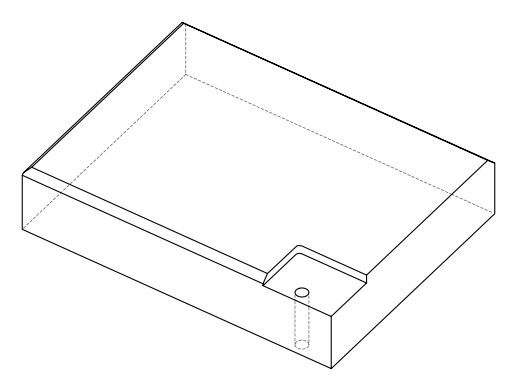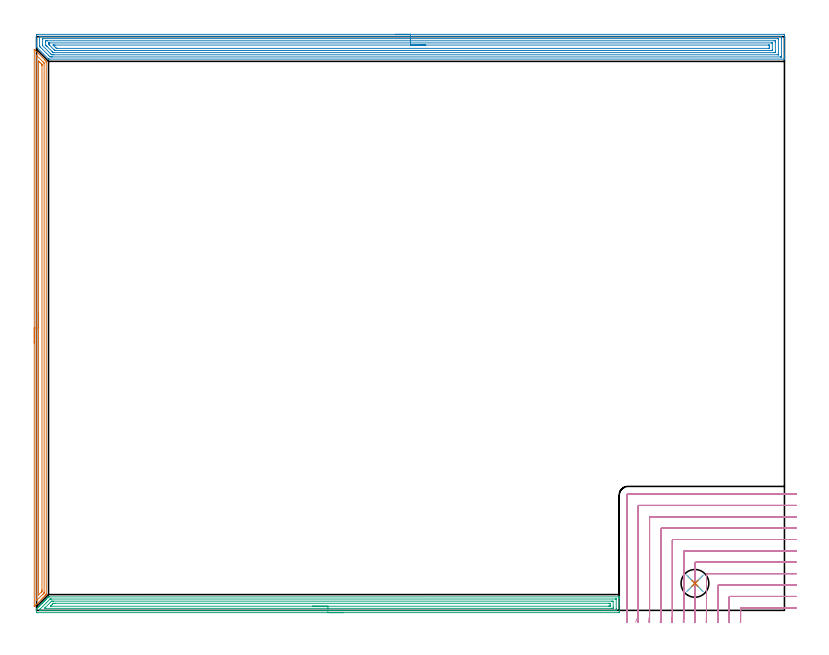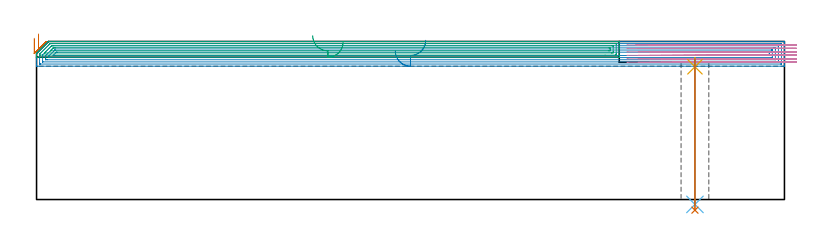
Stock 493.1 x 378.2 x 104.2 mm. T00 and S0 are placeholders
(PLAN: 7 operations, 4 tool changes, 63.6 min)
(1 AREA_MILL | FG_CHAMFER_SURFACE | UGT0205_001 | 8.86 min | 11681 mm3)
(2 AREA_MILL_1 | FG_CHAMFER_SURFACE_1 | UGT0205_001 | 23.88 min | 65167 mm3)
(3 AREA_MILL_2 | FG_CHAMFER_SURFACE_2 | UGT0205_001 | 12.43 min | 20860 mm3)
(4 MILL_CORNER_NOTCH_RECTANGULAR | CORNER_NOTCH_RECTANGULAR | UGT0201_128 | Follow Part, ap 2.5, ae 75% | 17.63 min | 121475 mm3)
(5 SPOT_DRILL | STEP1HOLE | NXT0321_9005460120000 | 0.05 min | 187 mm3)
(6 DRILL_THROUGH_HOLE_INTO_CENTER | STEP1HOLE | NXT0301_065 | 0.39 min | 6104 mm3)
(7 DRILL_TO_ENLARGE_THROUGH_HOLE | STEP1HOLE | UGT0301_252 | 0.4 min | 17457 mm3)
(TOOL UGT0205_001 | Chamfer Mill 20 x 3 x 45 deg. | D20 FL50 Z2)
(TOOL UGT0201_128 | Carbide End Mill 10.0 | D10 FL15 Z4)
(TOOL NXT0321_9005460120000 | NC Spot Drill, 142deg, 12mm, Carbide, Uncoated | D12 PA142 FL30 Z2)
(TOOL NXT0301_065 | Carbide Drill 9.4mm [860.1-0940-075A1-MM 2214] | D9.4 PA140 FL98 Z2)
(TOOL UGT0301_252 | Twist Drill 18.3 mm | D18.3 PA118 FL135 Z2)
(OP 1 AREA_MILL)
G17 G21 G94 G90
T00 M6
G54
G17 G0 G90 X-1.5 Y176.15 S1061 M3
G43 Z114.2 H0
Z106.3
G94 G1 Y176.188 Z105.428 F250.
Y176.302 Z104.563
Y176.491 Z103.712
Y176.753 Z102.88
Y177.087 Z102.074
Y177.49 Z101.3
Y177.958 Z100.564
Y178.489 Z99.872
Y179.079 Z99.229
Y179.722 Z98.639
Y180.414 Z98.108
Y181.15 Z97.64
Y181.924 Z97.237
Y182.73 Z96.903
Y183.562 Z96.641
Y184.413 Z96.452
Y185.278 Z96.338
Y186.15 Z96.3
Y369.784
X-1.496 Y369.786 Z96.304
X-1.485 Y369.784 Z96.314
X-1.07 Y369.371 Z96.728
X5.163 Y363.137 Z102.963
X5.53 Y362.772 Z103.326
X6.005 Y362.295 Z103.805
X6.255 Y362.046 Z104.053
X6.396 Y361.905 Z104.19
X6.4 Y361.153 Z104.2
Y11.147
X6.396 Y10.395 Z104.19
X6.255 Y10.254 Z104.053
X6.124 Y10.123 Z103.922
X5.97 Y9.967 Z103.765
X5.809 Y9.808 Z103.607
X5.692 Y9.691 Z103.49
X5.53 Y9.527 Z103.324
X5.362 Y9.361 Z103.16
X5.09 Y9.089 Z102.888
X4.917 Y8.915 Z102.713
X4.358 Y8.358 Z102.158
X4.024 Y8.022 Z101.82
X3.424 Y7.424 Z101.224
X2.743 Y6.743 Z100.542
X1.344 Y5.343 Z99.143
X0.451 Y4.45 Z98.25
X0.005 Y4.004 Z97.803
X-0.562 Y3.437 Z97.237
X-0.776 Y3.222 Z97.021
X-0.888 Y3.111 Z96.91
X-1.336 Y2.665 Z96.464
X-1.493 Y2.519 Z96.306
X-1.5 Y2.675 Z96.3
Y186.15
X-0.086 Z97.714
X-0.085 Y365.617 Z97.715
X-0.083 Y365.887 Z97.717
X-0.082 Y365.919 Z97.718
X-0.081 Y365.92 Z97.719
X-0.071 Y365.914 Z97.729
X-0.03 Y365.879 Z97.77
X0.007 Y365.843 Z97.807
X0.233 Y365.617 Z98.033
X4.21 Y361.64 Z102.01
X4.695 Y361.153 Z102.495
X4.86 Y360.98 Z102.66
X4.979 Y360.852 Z102.779
X4.985 Y360.26 Z102.785
Y12.04
X4.981 Y11.646 Z102.781
X4.979 Y11.454 Z102.779
X4.889 Y11.351 Z102.689
X4.694 Y11.147 Z102.494
X4.452 Y10.902 Z102.252
X4.21 Y10.659 Z102.01
X0.104 Y6.554 Z97.904
X0.019 Y6.471 Z97.819
X-0.064 Y6.394 Z97.736
X-0.075 Y6.385 Z97.725
X-0.079 Y6.428 Z97.721
X-0.084 Y6.575 Z97.716
X-0.085 Y6.683 Z97.715
X-0.086 Y7.223 Z97.714
Y186.15
X1.328 Z99.128
X1.329 Y361.397 Z99.129
X1.333 Y362.046 Z99.133
X1.334 Y362.049 Z99.134
X1.349 Y362.046 Z99.149
X1.57 Y361.829 Z99.37
X2.248 Y361.153 Z100.048
X3.141 Y360.26 Z100.941
X3.33 Y360.07 Z101.13
X3.503 Y359.894 Z101.303
X3.545 Y359.848 Z101.345
X3.563 Y359.827 Z101.363
X3.565 Y359.775 Z101.365
X3.569 Y359.612 Z101.369
X3.571 Y359.367 Z101.371
Y359.122
Y13.581
X3.568 Y12.933 Z101.368
X3.565 Y12.695 Z101.365
X3.555 Y12.467 Z101.355
X3.33 Y12.232 Z101.13
X3.236 Y12.136 Z101.036
X1.354 Y10.254 Z99.154
X1.343 Y10.249 Z99.143
X1.336 Y10.247 Z99.136
X1.333 Y10.254 Z99.133
X1.331 Y10.273 Z99.131
X1.329 Y10.499 Z99.129
X1.328 Y186.15 Z99.128
Y187.021 Z99.166
Y187.886 Z99.28
Y188.738 Z99.469
Y189.57 Z99.731
Y190.376 Z100.065
Y191.15 Z100.468
Y191.886 Z100.937
Y192.578 Z101.468
Y193.221 Z102.057
Y193.81 Z102.701
Y194.341 Z103.393
Y194.81 Z104.128
Y195.213 Z104.902
Y195.547 Z105.708
Y195.809 Z106.54
Y195.998 Z107.392
Y196.112 Z108.257
Y196.15 Z109.128
G0 Z114.2
M5
M2
(OP 2 AREA_MILL_1)
G17 G21 G94 G90
T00 M6
G54
G17 G0 G90 X236.5 Y379.7 S1061 M3
G43 Z114.2 H0
Z97.9
G94 G1 X236.538 Z97.028 F250.
X236.652 Z96.164
X236.841 Z95.312
X237.103 Z94.48
X237.437 Z93.674
X237.84 Z92.9
X238.308 Z92.164
X238.84 Z91.472
X239.429 Z90.829
X240.072 Z90.24
X240.764 Z89.709
X241.5 Z89.24
X242.274 Z88.837
X243.08 Z88.503
X243.912 Z88.241
X244.763 Z88.052
X245.628 Z87.938
X246.5 Z87.9
X492.372
X492.687 Y379.697 Z87.902
X492.99 Y379.692 Z87.906
X493. Y379.385 Z88.212
Y366.652 Z100.943
Y365.231 Z102.365
Y364.87 Z102.725
Y364.148 Z103.451
Y363.87 Z103.73
Y363.454 Z104.137
X492.99 Y363.403 Z104.188
X492.819 Y363.4 Z104.2
X8.675
X7.894 Y363.405 Z104.191
X7.781 Y363.519 Z104.08
X7.765 Y363.534 Z104.065
X0.167 Y371.132 Z96.467
X0.01 Y371.298 Z96.294
X0.001 Y371.463 Z96.13
X0. Y371.821 Z95.778
Y372.164 Z95.436
Y372.886 Z94.709
Y374.137 Z93.46
Y375.498 Z92.098
Y378.855 Z88.742
X0.002 Y379.12 Z88.477
X0.008 Y379.692 Z87.906
X0.052 Y379.694 Z87.904
X0.628 Y379.7 Z87.9
X246.5
Y378.286 Z89.314
X490.64 Y378.285 Z89.315
X490.753 Y378.283 Z89.317
X490.974 Y378.279 Z89.321
X490.991 Y378.269 Z89.331
X490.994 Y378.257 Z89.343
X490.997 Y378.23 Z89.37
X491. Y377.815 Z89.785
X490.999 Y365.348 Z102.252
X490.992 Y364.87 Z102.73
X490.99 Y364.825 Z102.775
X490.809 Y364.819 Z102.781
X490.696 Y364.815 Z102.785
X490.64 Y364.814 Z102.786
X490.584
X10.463
X9.623 Y364.817 Z102.783
X9.569 Y364.82 Z102.78
X8.891 Y364.87 Z102.73
X8.675 Y365.079 Z102.521
X7.989 Y365.761 Z101.839
X7.781 Y365.969 Z101.631
X2.416 Y371.334 Z96.266
X2.091 Y371.668 Z95.932
X2.012 Y371.75 Z95.85
X2.007 Y371.857 Z95.743
X2.003 Y371.995 Z95.605
X2. Y372.41 Z95.19
X2.001 Y377.752 Z89.848
X2.008 Y378.23 Z89.37
X2.01 Y378.275 Z89.325
X2.191 Y378.281 Z89.319
X2.304 Y378.285 Z89.315
X2.36 Y378.286 Z89.314
X2.416
X246.5
Y376.871 Z90.729
X488.371
X488.795 Y376.869 Z90.731
X488.936 Y376.867 Z90.733
X488.979 Y376.865 Z90.735
X488.99 Y376.788 Z90.812
X488.995 Y376.652 Z90.948
X488.998 Y376.448 Z91.152
X489. Y376.245 Z91.355
X488.999 Y366.652 Z100.948
X488.998 Y366.45 Z101.15
X488.99 Y366.245 Z101.355
X488.986 Y366.234 Z101.366
X488.98 Y366.232 Z101.368
X488.955 Y366.23 Z101.37
X488.902 Y366.229 Z101.371
X488.795 Y366.228 Z101.372
X11.357 Y366.229 Z101.371
X10.887
X10.463 Y366.232 Z101.368
X9.987 Y366.236 Z101.364
X9.569 Y366.631 Z100.969
X9.548 Y366.652 Z100.948
X4.01 Y372.189 Z95.411
X4.002 Y372.886 Z94.714
X4. Y373.089 Z94.511
X4.001 Y376.448 Z91.152
X4.002 Y376.65 Z90.95
X4.01 Y376.855 Z90.745
X4.014 Y376.866 Z90.734
X4.02 Y376.868 Z90.732
X4.045 Y376.87 Z90.73
X4.098 Y376.871 Z90.729
X4.204
X246.5
Y375.457 Z92.143
X486.214
X486.925 Y375.455 Z92.145
X486.965 Y375.453 Z92.147
X486.983 Y375.451 Z92.149
X486.99 Y375.438 Z92.162
X486.994 Y375.33 Z92.27
X486.998 Y375.112 Z92.488
X487. Y374.674 Z92.926
Y368.44 Z99.16
X486.998 Y367.991 Z99.609
X486.994 Y367.77 Z99.83
X486.99 Y367.662 Z99.938
X486.982 Y367.649 Z99.951
X486.959 Y367.647 Z99.953
X486.904 Y367.645 Z99.955
X486.113 Y367.643 Z99.957
X486.012
X11.357
X11.255 Y367.644 Z99.956
X11.059 Y367.648 Z99.952
X11.014 Y367.65 Z99.95
X10.885 Y367.772 Z99.828
X10.715 Y367.937 Z99.663
X10.463 Y368.186 Z99.414
X10.216 Y368.433 Z99.167
X6.887 Y371.762 Z95.838
X6.655 Y371.995 Z95.605
X6.426 Y372.23 Z95.37
X6.01 Y372.66 Z94.94
X6. Y372.878 Z94.722
Y374.66 Z92.94
X6.002 Y375.109 Z92.491
X6.006 Y375.33 Z92.27
X6.01 Y375.438 Z92.162
X6.018 Y375.451 Z92.149
X6.041 Y375.453 Z92.147
X6.095 Y375.455 Z92.145
X6.887 Y375.457 Z92.143
X6.988
X246.5
Y374.043 Z93.557
X484.325
X484.955 Y374.04 Z93.56
X484.982 Y374.037 Z93.563
X484.99 Y374.035 Z93.565
X484.996 Y373.998 Z93.602
X484.999 Y373.777 Z93.823
X485. Y369.542 Z98.058
X484.998 Y369.323 Z98.277
X484.994 Y369.156 Z98.444
X484.99 Y369.074 Z98.526
X484.979 Y369.064 Z98.536
X484.936 Y369.061 Z98.539
X484.86 Y369.059 Z98.541
X484.592 Y369.057 Z98.543
X484.325
X12.251
X12.162 Y369.058 Z98.542
X12.091 Y369.061 Z98.539
X12.048 Y369.064 Z98.536
X12.02 Y369.09 Z98.51
X11.779 Y369.323 Z98.277
X11.357 Y369.741 Z97.859
X8.675 Y372.423 Z95.177
X8.216 Y372.886 Z94.714
X8.065 Y373.042 Z94.558
X8.014 Y373.097 Z94.503
X8.01 Y373.139 Z94.461
X8.005 Y373.222 Z94.378
X8.001 Y373.558 Z94.042
X8.002 Y373.777 Z93.823
X8.006 Y373.944 Z93.656
X8.01 Y374.026 Z93.574
X8.021 Y374.036 Z93.564
X8.064 Y374.039 Z93.561
X8.14 Y374.041 Z93.559
X8.408 Y374.043 Z93.557
X8.675
X246.5
Y372.629 Z94.971
X482.537 Y372.628 Z94.972
X482.797 Y372.627 Z94.973
X482.922 Y372.624 Z94.976
X482.978 Y372.622 Z94.978
X482.99 Y372.595 Z95.005
X482.997 Y372.428 Z95.172
X482.999 Y371.995 Z95.605
X483. Y371.534 Z96.066
X482.999 Y371.105 Z96.495
X482.997 Y370.646 Z96.954
X482.99 Y370.491 Z97.109
X482.986 Y370.477 Z97.123
X482.973 Y370.475 Z97.125
X482.934 Y370.473 Z97.127
X482.855 Y370.472 Z97.128
X13.781 Y370.471 Z97.129
X13.145 Y370.473 Z97.127
X13.104 Y370.475 Z97.125
X13.085 Y370.478 Z97.122
X13.064 Y370.494 Z97.106
X12.972 Y370.58 Z97.02
X12.794 Y370.755 Z96.845
X11.122 Y372.426 Z95.174
X11.007 Y372.544 Z95.056
X10.953 Y372.604 Z94.996
X10.937 Y372.623 Z94.977
X10.947 Y372.624 Z94.976
X11.357 Y372.628 Z94.972
X11.615 Y372.629 Z94.971
X12.251
X246.5
X247.372 Z95.009
X248.236 Z95.123
X249.088 Z95.312
X249.92 Z95.574
X250.726 Z95.908
X251.5 Z96.311
X252.236 Z96.78
X252.928 Z97.311
X253.571 Z97.9
X254.16 Z98.543
X254.691 Z99.235
X255.16 Z99.971
X255.563 Z100.745
X255.897 Z101.551
X256.159 Z102.383
X256.348 Z103.235
X256.462 Z104.1
X256.5 Z104.971
G0 Z114.2
M5
M2
(OP 3 AREA_MILL_2)
G17 G21 G94 G90
T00 M6
G54
G17 G0 G90 X202.05 Y-1.5 S1061 M3
G43 Z114.2 H0
Z103.8
G94 G1 X202.012 Z102.928 F250.
X201.898 Z102.064
X201.709 Z101.212
X201.447 Z100.38
X201.113 Z99.574
X200.71 Z98.8
X200.242 Z98.064
X199.71 Z97.372
X199.121 Z96.729
X198.478 Z96.14
X197.786 Z95.609
X197.05 Z95.14
X196.276 Z94.737
X195.47 Z94.403
X194.638 Z94.141
X193.786 Z93.952
X192.922 Z93.838
X192.05 Z93.8
X0.353 Y-1.499 Z93.801
X0.16 Y-1.497 Z93.803
X0.003 Y-1.491 Z93.806
X0. Y-1.433 Z93.863
Y-0.244 Z95.051
Y0.758 Z96.057
X0.01 Y1.006 Z96.303
X0.072 Y1.071 Z96.369
X0.16 Y1.161 Z96.459
X1.17 Y2.17 Z97.47
X1.385 Y2.385 Z97.684
X1.499 Y2.501 Z97.797
X1.865 Y2.865 Z98.165
X2.016 Y3.016 Z98.316
X2.551 Y3.554 Z98.849
X2.838 Y3.838 Z99.138
X3.428 Y4.43 Z99.726
X3.755 Y4.755 Z100.055
X4.305 Y5.307 Z100.603
X4.891 Y5.891 Z101.19
X5.069 Y6.07 Z101.368
X5.182 Y6.183 Z101.48
X5.767 Y6.767 Z102.067
X6.35 Y7.351 Z102.649
X6.644 Y7.644 Z102.944
X7.3 Y8.301 Z103.6
X7.514 Y8.514 Z103.814
X7.746 Y8.747 Z104.045
X7.894 Y8.896 Z104.19
X8.639 Y8.9 Z104.2
X383.94
X384.09 Y8.898 Z104.188
X384.098 Y8.766 Z104.058
X384.1 Y8.627 Z103.927
Y8.272 Z103.571
Y7.644 Z102.938
Y5.577 Z100.874
Y4.138 Z99.434
Y-0.525 Z94.772
X384.095 Y-1.12 Z94.177
X384.09 Y-1.492 Z93.805
X383.877 Y-1.497 Z93.802
X383.494 Y-1.5 Z93.8
X192.05
Y-0.086 Z95.214
X2.391 Y-0.085 Z95.215
X2.229 Y-0.084 Z95.216
X2.045 Y-0.079 Z95.221
X2.009 Y-0.077 Z95.223
X2.005 Y-0.051 Z95.249
X2.003 Y-0.023 Z95.277
X2.001 Y0.139 Z95.439
X2.007 Y0.432 Z95.732
X2.01 Y0.539 Z95.839
X2.094 Y0.633 Z95.933
X2.237 Y0.784 Z96.084
X2.391 Y0.941 Z96.241
X8.639 Y7.189 Z102.489
X8.87 Y7.416 Z102.716
X8.917 Y7.459 Z102.759
X8.942 Y7.479 Z102.779
X8.983 Y7.48 Z102.78
X9.166 Y7.483 Z102.783
X9.531 Y7.485 Z102.785
X9.692 Y7.486 Z102.786
X381.709 Y7.485 Z102.785
X381.871 Y7.484 Z102.784
X382.055 Y7.479 Z102.779
X382.091 Y7.477 Z102.777
X382.095 Y7.452 Z102.752
X382.097 Y7.423 Z102.723
X382.1 Y7.26 Z102.56
Y1.125 Z96.425
X382.096 Y0.633 Z95.933
X382.091 Y0.258 Z95.558
X382.065 Y-0.079 Z95.221
X381.709 Y-0.083 Z95.217
X381.547 Y-0.085 Z95.215
X374.762 Y-0.086 Z95.214
X192.05
Y1.329 Z96.629
X5.961
X5.251 Y1.33 Z96.63
X5.249 Y1.332 Z96.632
X5.246 Y1.335 Z96.635
X5.414 Y1.509 Z96.809
X5.683 Y1.783 Z97.083
X5.961 Y2.062 Z97.362
X9.662 Y5.763 Z101.063
X9.792 Y5.891 Z101.191
X9.92 Y6.013 Z101.313
X9.966 Y6.055 Z101.355
X10.057 Y6.065 Z101.365
X10.243 Y6.069 Z101.369
X10.424 Y6.07 Z101.37
X11.132 Y6.071 Z101.371
X379.031
X379.743 Y6.068 Z101.368
X379.924 Y6.064 Z101.364
X380.09 Y6.057 Z101.357
X380.095 Y5.891 Z101.191
X380.099 Y5.719 Z101.019
X380.1 Y2.213 Z97.513
X380.095 Y1.509 Z96.809
X380.093 Y1.343 Z96.643
X379.924 Y1.336 Z96.636
X379.214 Y1.33 Z96.63
X379.031 Y1.329 Z96.629
X192.05
Y2.743 Z98.043
X9.531
X9.165 Y2.745 Z98.045
X9.124 Y2.748 Z98.048
X9.111 Y2.751 Z98.051
X9.119 Y2.764 Z98.064
X9.131 Y2.779 Z98.079
X9.367 Y3.018 Z98.318
X9.531 Y3.183 Z98.483
X10.487 Y4.138 Z99.438
X10.9 Y4.547 Z99.847
X10.962 Y4.606 Z99.906
X10.999 Y4.639 Z99.939
X11.054 Y4.65 Z99.95
X11.316 Y4.653 Z99.953
X11.681 Y4.656 Z99.956
X12.209 Y4.657 Z99.957
X12.573
X377.246
X377.611 Y4.656 Z99.956
X377.969 Y4.653 Z99.953
X378.034 Y4.65 Z99.95
X378.09 Y4.643 Z99.943
X378.1 Y4.138 Z99.438
Y3.3 Z98.6
X378.099 Y3.262 Z98.562
X378.09 Y2.843 Z98.143
X378.083 Y2.749 Z98.049
X377.951 Y2.747 Z98.047
X377.773 Y2.744 Z98.044
X377.246 Y2.743 Z98.043
X376.882
X192.05
X191.178 Z98.081
X190.314 Z98.195
X189.462 Z98.383
X188.63 Z98.646
X187.824 Z98.98
X187.05 Z99.382
X186.314 Z99.851
X185.622 Z100.382
X184.979 Z100.972
X184.39 Z101.615
X183.858 Z102.307
X183.39 Z103.043
X182.987 Z103.817
X182.653 Z104.623
X182.391 Z105.455
X182.202 Z106.306
X182.088 Z107.171
X182.05 Z108.043
G0 Z114.2
M5
M2
(OP 4 MILL_CORNER_NOTCH_RECTANGULAR)
G17 G21 G94 G90
T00 M6
G54
G17 G0 G90 X501. Y1.7 S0 M3
G43 Z114.2 H0
Z101.917
G94 G1 X498. F250.
X464.594 F500.
G3 X464.1 Y1.206 R0.5
G1 Y-2.131
G2 X464.045 Y-5. R75.
G1 X463.93 Y-7.998 F250.
G0 Z114.2
X501. Y9.2
Z101.917
G1 X498.
X457.095 F500.
G3 X456.6 Y8.705 R0.5
G1 Y-2.131
G2 X456.539 Y-5. R67.5
G1 X456.411 Y-7.997 F250.
G0 Z114.2
X501. Y16.7
Z101.917
G1 X498.
X449.595 F500.
G3 X449.1 Y16.205 R0.5
G1 Y-2.131
G2 X449.031 Y-5. R60.
G1 X448.888 Y-7.997 F250.
G0 Z114.2
X501. Y24.2
Z101.917
G1 X498.
X442.095 F500.
G3 X441.6 Y23.705 R0.5
G1 Y-2.131
G2 X441.522 Y-5. R52.5
G1 X441.358 Y-7.996 F250.
G0 Z114.2
X501. Y31.7
Z101.917
G1 X498.
X434.595 F500.
G3 X434.1 Y31.205 R0.5
G1 Y-2.131
G2 X434.008 Y-5. R45.
G1 X433.817 Y-7.994 F250.
G0 Z114.2
X501. Y39.2
Z101.917
G1 X498.
X427.096 F500.
G3 X426.6 Y38.704 R0.5
G1 Y-2.131
G2 X426.49 Y-5. R37.5
G1 X426.261 Y-7.991 F250.
G0 Z114.2
X501. Y46.7
Z101.917
G1 X498.
X419.596 F500.
G3 X419.1 Y46.204 R0.5
G1 Y-2.131
G2 X418.962 Y-5. R30.
G1 X418.676 Y-7.986 F250.
G0 Z114.2
X501. Y54.2
Z101.917
G1 X498.
X412.096 F500.
G3 X411.6 Y53.704 R0.5
G1 Y-2.131
G2 X411.416 Y-5. R22.5
G1 X411.034 Y-7.976 F250.
G0 Z114.2
X501. Y61.7
Z101.917
G1 X498.
X404.596 F500.
G3 X404.1 Y61.204 R0.5
G1 Y-2.131
G2 X403.823 Y-5. R15.
G1 X403.249 Y-7.945 F250.
G0 Z114.2
X501. Y69.2
Z101.917
G1 X498.
X397.096 F500.
G3 X396.6 Y68.704 R0.5
G1 Y-2.131
G2 X396.03 Y-5. R7.5
G1 X394.882 Y-7.772 F250.
G0 Z114.2
X501. Y76.7
Z101.917
G1 X498.
X389.8 F500.
G3 X389.1 Y76. R0.7
G1 Y-2.131
Y-5.131 F250.
G0 Z114.2
X501. Y1.7
Z99.633
G1 X498.
X464.594 F500.
G3 X464.1 Y1.206 R0.5
G1 Y-4.483
G2 X464.098 Y-5. R75.
G1 X464.078 Y-8. F250.
G0 Z114.2
X501. Y9.2
Z99.633
G1 X498.
X457.095 F500.
G3 X456.6 Y8.705 R0.5
G1 Y-4.483
G2 X456.598 Y-5. R67.5
G1 X456.575 Y-8. F250.
G0 Z114.2
X501. Y16.7
Z99.633
G1 X498.
X449.595 F500.
G3 X449.1 Y16.205 R0.5
G1 Y-4.483
G2 X449.098 Y-5. R60.
G1 X449.072 Y-8. F250.
G0 Z114.2
X501. Y24.2
Z99.633
G1 X498.
X442.095 F500.
G3 X441.6 Y23.705 R0.5
G1 Y-4.483
G2 X441.597 Y-5. R52.5
G1 X441.568 Y-8. F250.
G0 Z114.2
X501. Y31.7
Z99.633
G1 X498.
X434.595 F500.
G3 X434.1 Y31.205 R0.5
G1 Y-4.483
G2 X434.097 Y-5. R45.
G1 X434.063 Y-8. F250.
G0 Z114.2
X501. Y39.2
Z99.633
G1 X498.
X427.096 F500.
G3 X426.6 Y38.704 R0.5
G1 Y-4.483
G2 X426.596 Y-5. R37.5
G1 X426.555 Y-8. F250.
G0 Z114.2
X501. Y46.7
Z99.633
G1 X498.
X419.596 F500.
G3 X419.1 Y46.204 R0.5
G1 Y-4.483
G2 X419.096 Y-5. R30.
G1 X419.044 Y-8. F250.
G0 Z114.2
X501. Y54.2
Z99.633
G1 X498.
X412.096 F500.
G3 X411.6 Y53.704 R0.5
G1 Y-4.483
G2 X411.594 Y-5. R22.5
G1 X411.525 Y-7.999 F250.
G0 Z114.2
X501. Y61.7
Z99.633
G1 X498.
X404.596 F500.
G3 X404.1 Y61.204 R0.5
G1 Y-4.483
G2 X404.091 Y-5. R15.
G1 X403.988 Y-7.998 F250.
G0 Z114.2
X501. Y69.2
Z99.633
G1 X498.
X397.096 F500.
G3 X396.6 Y68.704 R0.5
G1 Y-4.483
G2 X396.582 Y-5. R7.5
G1 X396.375 Y-7.993 F250.
G0 Z114.2
X501. Y76.7
Z99.633
G1 X498.
X389.8 F500.
G3 X389.1 Y76. R0.7
G1 Y-4.483
Y-7.483 F250.
G0 Z114.2
X501. Y1.7
Z97.35
G1 X498.
X464.594 F500.
G3 X464.1 Y1.206 R0.5
G1 Y-5.
Y-8. F250.
G0 Z114.2
X501. Y9.2
Z97.35
G1 X498.
X457.095 F500.
G3 X456.6 Y8.705 R0.5
G1 Y-5.
Y-8. F250.
G0 Z114.2
X501. Y16.7
Z97.35
G1 X498.
X449.595 F500.
G3 X449.1 Y16.205 R0.5
G1 Y-5.
Y-8. F250.
G0 Z114.2
X501. Y24.2
Z97.35
G1 X498.
X442.095 F500.
G3 X441.6 Y23.705 R0.5
G1 Y-5.
Y-8. F250.
G0 Z114.2
X501. Y31.7
Z97.35
G1 X498.
X434.595 F500.
G3 X434.1 Y31.205 R0.5
G1 Y-5.
Y-8. F250.
G0 Z114.2
X501. Y39.2
Z97.35
G1 X498.
X427.096 F500.
G3 X426.6 Y38.704 R0.5
G1 Y-5.
Y-8. F250.
G0 Z114.2
X501. Y46.7
Z97.35
G1 X498.
X419.596 F500.
G3 X419.1 Y46.204 R0.5
G1 Y-5.
Y-8. F250.
G0 Z114.2
X501. Y54.2
Z97.35
G1 X498.
X412.096 F500.
G3 X411.6 Y53.704 R0.5
G1 Y-5.
Y-8. F250.
G0 Z114.2
X501. Y61.7
Z97.35
G1 X498.
X404.596 F500.
G3 X404.1 Y61.204 R0.5
G1 Y-5.
Y-8. F250.
G0 Z114.2
X501. Y69.2
Z97.35
G1 X498.
X397.096 F500.
G3 X396.6 Y68.704 R0.5
G1 Y-5.
Y-8. F250.
G0 Z114.2
X501. Y76.7
Z97.35
G1 X498.
X389.8 F500.
G3 X389.1 Y76. R0.7
G1 Y-5.
Y-8. F250.
G0 Z114.2
X501. Y1.7
Z95.067
G1 X498.
X464.594 F500.
G3 X464.1 Y1.206 R0.5
G1 Y-5.
Y-8. F250.
G0 Z114.2
X501. Y9.2
Z95.067
G1 X498.
X457.095 F500.
G3 X456.6 Y8.705 R0.5
G1 Y-5.
Y-8. F250.
G0 Z114.2
X501. Y16.7
Z95.067
G1 X498.
X449.595 F500.
G3 X449.1 Y16.205 R0.5
G1 Y-5.
Y-8. F250.
G0 Z114.2
X501. Y24.2
Z95.067
G1 X498.
X442.095 F500.
G3 X441.6 Y23.705 R0.5
G1 Y-5.
Y-8. F250.
G0 Z114.2
X501. Y31.7
Z95.067
G1 X498.
X434.595 F500.
G3 X434.1 Y31.205 R0.5
G1 Y-5.
Y-8. F250.
G0 Z114.2
X501. Y39.2
Z95.067
G1 X498.
X427.096 F500.
G3 X426.6 Y38.704 R0.5
G1 Y-5.
Y-8. F250.
G0 Z114.2
X501. Y46.7
Z95.067
G1 X498.
X419.596 F500.
G3 X419.1 Y46.204 R0.5
G1 Y-5.
Y-8. F250.
G0 Z114.2
X501. Y54.2
Z95.067
G1 X498.
X412.096 F500.
G3 X411.6 Y53.704 R0.5
G1 Y-5.
Y-8. F250.
G0 Z114.2
X501. Y61.7
Z95.067
G1 X498.
X404.596 F500.
G3 X404.1 Y61.204 R0.5
G1 Y-5.
Y-8. F250.
G0 Z114.2
X501. Y69.2
Z95.067
G1 X498.
X397.096 F500.
G3 X396.6 Y68.704 R0.5
G1 Y-5.
Y-8. F250.
G0 Z114.2
X501. Y76.7
Z95.067
G1 X498.
X389.8 F500.
G3 X389.1 Y76. R0.7
G1 Y-5.
Y-8. F250.
G0 Z114.2
X501. Y1.7
Z92.783
G1 X498.
X464.594 F500.
G3 X464.1 Y1.206 R0.5
G1 Y-5.
Y-8. F250.
G0 Z114.2
X501. Y9.2
Z92.783
G1 X498.
X457.095 F500.
G3 X456.6 Y8.705 R0.5
G1 Y-5.
Y-8. F250.
G0 Z114.2
X501. Y16.7
Z92.783
G1 X498.
X449.595 F500.
G3 X449.1 Y16.205 R0.5
G1 Y-5.
Y-8. F250.
G0 Z114.2
X501. Y24.2
Z92.783
G1 X498.
X442.095 F500.
G3 X441.6 Y23.705 R0.5
G1 Y-5.
Y-8. F250.
G0 Z114.2
X501. Y31.7
Z92.783
G1 X498.
X434.595 F500.
G3 X434.1 Y31.205 R0.5
G1 Y-5.
Y-8. F250.
G0 Z114.2
X501. Y39.2
Z92.783
G1 X498.
X427.096 F500.
G3 X426.6 Y38.704 R0.5
G1 Y-5.
Y-8. F250.
G0 Z114.2
X501. Y46.7
Z92.783
G1 X498.
X419.596 F500.
G3 X419.1 Y46.204 R0.5
G1 Y-5.
Y-8. F250.
G0 Z114.2
X501. Y54.2
Z92.783
G1 X498.
X412.096 F500.
G3 X411.6 Y53.704 R0.5
G1 Y-5.
Y-8. F250.
G0 Z114.2
X501. Y61.7
Z92.783
G1 X498.
X404.596 F500.
G3 X404.1 Y61.204 R0.5
G1 Y-5.
Y-8. F250.
G0 Z114.2
X501. Y69.2
Z92.783
G1 X498.
X397.096 F500.
G3 X396.6 Y68.704 R0.5
G1 Y-5.
Y-8. F250.
G0 Z114.2
X501. Y76.7
Z92.783
G1 X498.
X389.8 F500.
G3 X389.1 Y76. R0.7
G1 Y-5.
Y-8. F250.
G0 Z114.2
X501. Y1.7
Z90.5
G1 X498.
X464.594 F500.
G3 X464.1 Y1.206 R0.5
G1 Y-5.
Y-8. F250.
G0 Z114.2
X501. Y9.2
Z90.5
G1 X498.
X457.095 F500.
G3 X456.6 Y8.705 R0.5
G1 Y-5.
Y-8. F250.
G0 Z114.2
X501. Y16.7
Z90.5
G1 X498.
X449.595 F500.
G3 X449.1 Y16.205 R0.5
G1 Y-5.
Y-8. F250.
G0 Z114.2
X501. Y24.2
Z90.5
G1 X498.
X442.095 F500.
G3 X441.6 Y23.705 R0.5
G1 Y-5.
Y-8. F250.
G0 Z114.2
X501. Y31.7
Z90.5
G1 X498.
X434.595 F500.
G3 X434.1 Y31.205 R0.5
G1 Y-5.
Y-8. F250.
G0 Z114.2
X501. Y39.2
Z90.5
G1 X498.
X427.096 F500.
G3 X426.6 Y38.704 R0.5
G1 Y-5.
Y-8. F250.
G0 Z114.2
X501. Y46.7
Z90.5
G1 X498.
X419.596 F500.
G3 X419.1 Y46.204 R0.5
G1 Y-5.
Y-8. F250.
G0 Z114.2
X501. Y54.2
Z90.5
G1 X498.
X412.096 F500.
G3 X411.6 Y53.704 R0.5
G1 Y-5.
Y-8. F250.
G0 Z114.2
X501. Y61.7
Z90.5
G1 X498.
X404.596 F500.
G3 X404.1 Y61.204 R0.5
G1 Y-5.
Y-8. F250.
G0 Z114.2
X501. Y69.2
Z90.5
G1 X498.
X397.096 F500.
G3 X396.6 Y68.704 R0.5
G1 Y-5.
Y-8. F250.
G0 Z114.2
X501. Y76.7
Z90.5
G1 X498.
X389.8 F500.
G3 X389.1 Y76. R0.7
G1 Y-5.
Y-8. F250.
G0 Z114.2
M5
M2
(OP 5 SPOT_DRILL)
G17 G21 G94 G90
T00 M6
G54
G17 G0 G90 X434. Y17.8 S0 M3
G43 Z114.2 H0
G94 G81 G98 Z87.5 F250. R93.5
G80
M5
M2
(OP 6 DRILL_THROUGH_HOLE_INTO_CENTER)
G17 G21 G94 G90
T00 M6
G54
G17 G0 G90 X434. Y17.8 S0 M3
G43 Z114.2 H1
G94 G73 G98 Z-3.211 F250. Q9.371 R92.5
G80
M5
M2
(OP 7 DRILL_TO_ENLARGE_THROUGH_HOLE)
G17 G21 G94 G90
T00 M6
G54
G17 G0 G90 X434. Y17.8 S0 M3
G43 Z114.2 H0
G94 G73 G98 Z-6.998 F250. Q16.25 R92.5
G80
M5
M2
